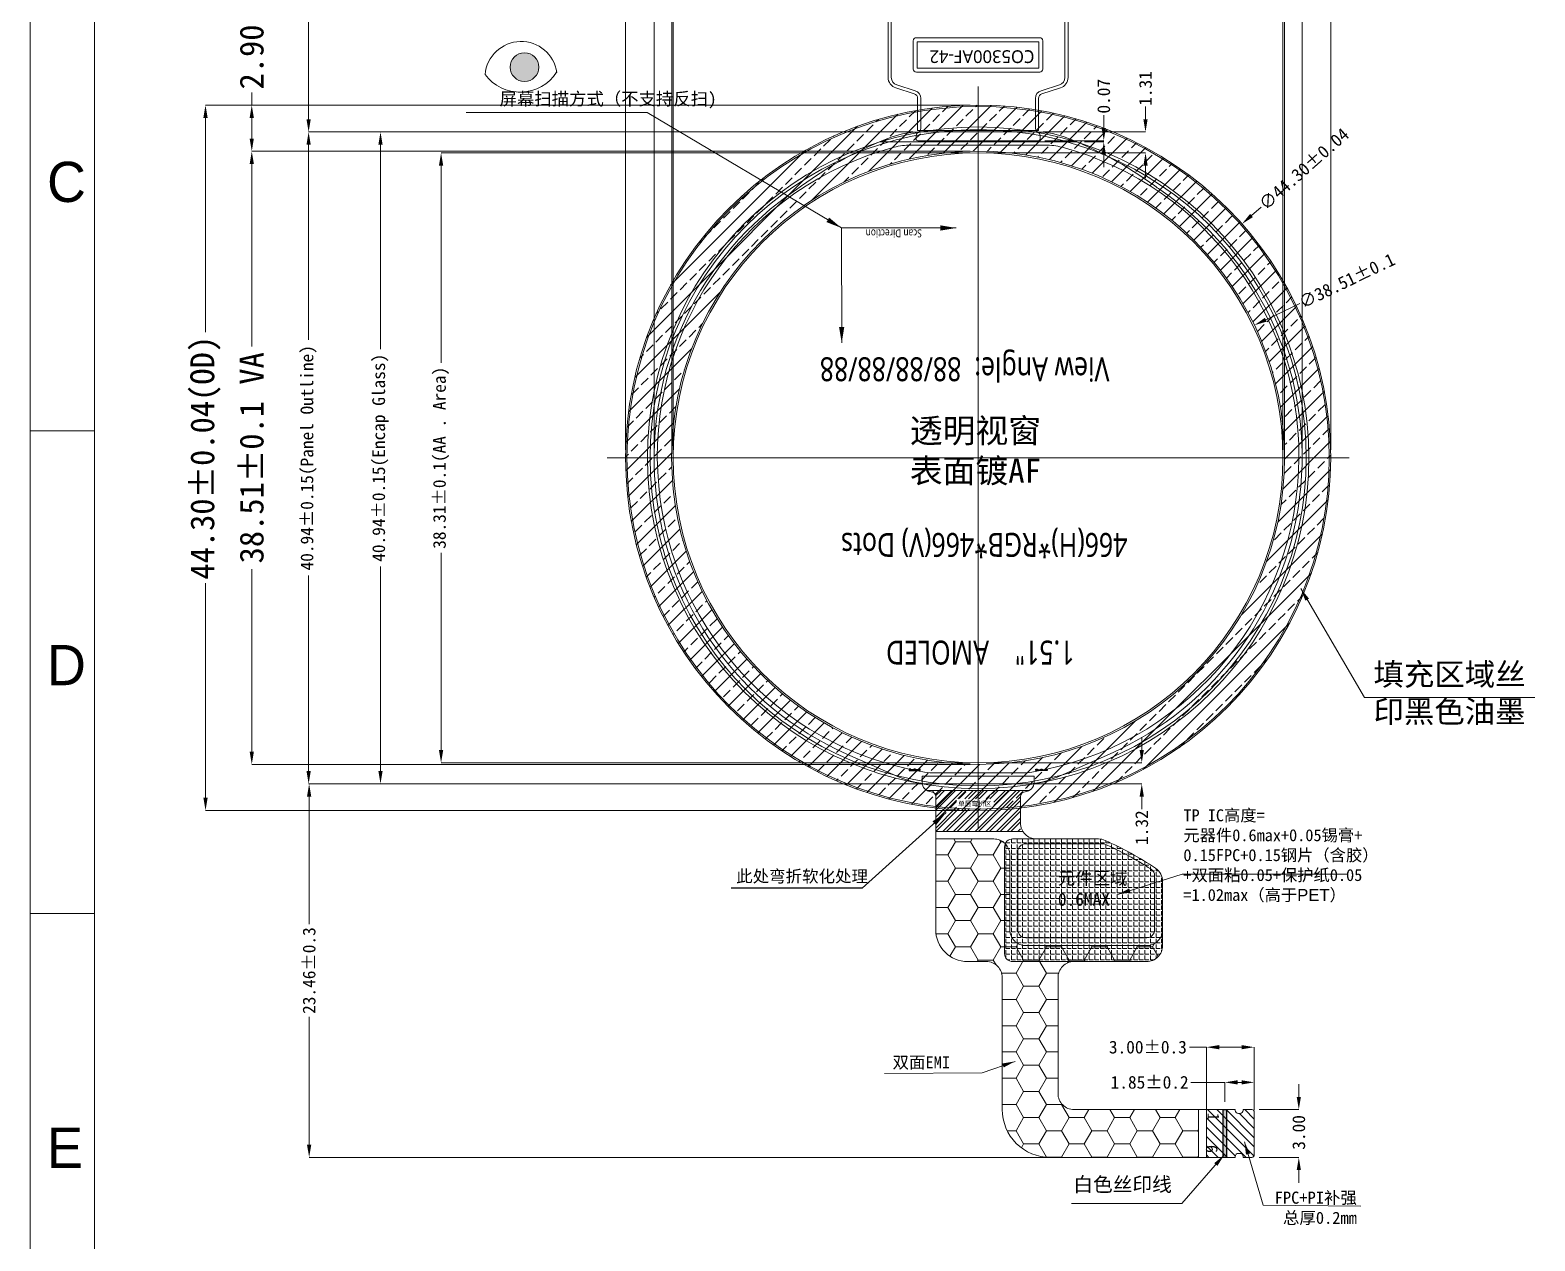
# Model space of a CAD drawing. Header units: millimetres. Extents: x -19 to 3409, y 490 to 920.
# Drawn here: x 3097.9 to 3192.4, y 718.7 to 794.7 of the extents above; entities that cross this region are included whole.
import ezdxf
from ezdxf.lldxf.tags import DXFTag

# ---------------------------------------------------------------- set-up
doc = ezdxf.new("R2010")
doc.units = ezdxf.units.MM
doc.layers.get('0').update_dxf_attribs({"lineweight": 5})
doc.layers.get('Defpoints').update_dxf_attribs({"lineweight": 5})
doc.layers.add('1.Metal', color=10, linetype='Continuous')
doc.layers.add('TEXT', color=2, linetype='Continuous')
for name, color, linetype, lineweight in [('COF', 4, 'Continuous', 5), ('COF-IC', 2, 'Continuous', 5), ('DIM', 3, 'Continuous', 5), ('EMI', 5, 'Continuous', 5), ('Encap', 210, 'Continuous', 5), ('ITO', 2, 'Continuous', 5), ('POL', 202, 'Continuous', 5), ('TAPE', 90, 'Continuous', 5), ('TFPC', 50, 'Continuous', 5), ('图框', 7, 'Continuous', 5)]:
    doc.layers.add(name, color=color, linetype=linetype, lineweight=lineweight)
doc.styles.add('Arial', font='arial.ttf')
doc.styles.add('RD', font='ROMAND.shx', dxfattribs={"width": 0.8})
doc.styles.get("Standard").update_dxf_attribs({"font": 'txt', "bigfont": 'gbcbig.shx'})
doc.styles.add('宋体', font='')
doc.styles.add('汉字', font='')
doc.styles.add('黑体', font='simhei.ttf')
doc.styles.get('宋体').set_extended_font_data('SimSun')
doc.styles.get('汉字').set_extended_font_data('SimSun')
tags = doc.linetypes.add('CENTER', pattern=[0.6, 0.375, -0.075, 0.075, -0.075]).pattern_tags.tags
tags[10:11] = [DXFTag(74, 4), DXFTag(75, 0), DXFTag(340, '0'), DXFTag(46, 1.0), DXFTag(50, 0.0), DXFTag(44, 0.0), DXFTag(45, 0.0)]
tags[8:9] = [DXFTag(74, 4), DXFTag(75, 0), DXFTag(340, '0'), DXFTag(46, 1.0), DXFTag(50, 0.0), DXFTag(44, 0.0), DXFTag(45, 0.0)]
tags[6:7] = [DXFTag(74, 4), DXFTag(75, 0), DXFTag(340, '0'), DXFTag(46, 1.0), DXFTag(50, 0.0), DXFTag(44, 0.0), DXFTag(45, 0.0)]
tags[4:5] = [DXFTag(74, 4), DXFTag(75, 0), DXFTag(340, '0'), DXFTag(46, 1.0), DXFTag(50, 0.0), DXFTag(44, 0.0), DXFTag(45, 0.0)]
doc.dimstyles.new('DIM', dxfattribs={"dimtxt": 0.8, "dimasz": 0.8, "dimexe": 0, "dimexo": 0.5, "dimgap": 0.11, "dimtad": 0, "dimzin": 1, "dimdsep": 46, "dimtxsty": '汉字', "dimcen": 0, "dimclrd": 256, "dimclre": 256, "dimclrt": 256, "dimadec": 0, "dimazin": 0, "dimtm": 1e-09, "dimtfac": 1, "dimtofl": 0, "dimtmove": 0, "dimatfit": 3, "dimfxl": 0, "dimlwd": 5, "dimlwe": 5, "dimarcsym": 0})
doc.dimstyles.new('标注模版', dxfattribs={"dimtxt": 1.6, "dimasz": 2, "dimexe": 0.5, "dimexo": 0.5, "dimgap": 0.2, "dimtad": 1, "dimzin": 1, "dimdsep": 46, "dimtxsty": 'Arial', "dimcen": 1, "dimclrd": 3, "dimclre": 3, "dimclrt": 3, "dimadec": 0, "dimazin": 0, "dimtp": 1.2, "dimtm": 1.2, "dimtfac": 1, "dimtmove": 0, "dimatfit": 3, "dimfxl": 0, "dimtolj": 1, "dimarcsym": 0})

# ---------------------------------------------------------------- blocks, each defined once
blk = doc.blocks.new('*D123')
at = {"layer": 'Defpoints', "color": 0, "lineweight": 5, "transparency": 16777216}
for p in [(3161.043, 788.292), (3167.98, 788.292), (3157.463, 786.982)]:
    blk.add_point(p, dxfattribs=at)
at = {"layer": 'DIM', "lineweight": 5, "transparency": 16777216}
for p, q in [((3167.98, 789.092), (3167.98, 789.892)), ((3161.543, 788.292), (3167.98, 788.292)), ((3157.963, 786.982), (3167.98, 786.982)), ((3167.98, 786.182), (3167.98, 785.382))]:
    blk.add_line(p, q, dxfattribs=at)
for points in [[(3167.847, 789.092), (3168.113, 789.092), (3167.98, 788.292)], [(3167.847, 786.182), (3168.113, 786.182), (3167.98, 786.982)]]:
    blk.add_solid(points, dxfattribs=at)
at = {"layer": 'DIM', "lineweight": 5, "transparency": 16777216, "insert": (3167.98, 791.023), "char_height": 0.8, "attachment_point": 5, "rotation": 90, "style": '汉字'}
blk.add_mtext('1.31', dxfattribs=at)
blk = doc.blocks.new('*D126')
at = {"layer": 'Defpoints', "color": 0, "lineweight": 5, "transparency": 16777216}
for p in [(3153.816, 788.292), (3115.403, 747.357), (3157.463, 747.357)]:
    blk.add_point(p, dxfattribs=at)
at = {"layer": 'DIM', "lineweight": 5, "transparency": 16777216}
for p, q in [((3153.316, 788.292), (3115.403, 788.292)), ((3115.403, 787.492), (3115.403, 775.231)), ((3115.403, 748.157), (3115.403, 760.428)), ((3156.963, 747.357), (3115.403, 747.357))]:
    blk.add_line(p, q, dxfattribs=at)
for points in [[(3115.27, 787.492), (3115.536, 787.492), (3115.403, 788.292)], [(3115.27, 748.157), (3115.536, 748.157), (3115.403, 747.357)]]:
    blk.add_solid(points, dxfattribs=at)
at = {"layer": 'DIM', "lineweight": 5, "transparency": 16777216, "insert": (3115.403, 767.829), "char_height": 0.8, "attachment_point": 5, "rotation": 90, "style": '汉字'}
blk.add_mtext('40.94±0.15(Panel Outline)', dxfattribs=at)
blk = doc.blocks.new('*D127')
at = {"layer": 'Defpoints', "color": 0, "lineweight": 5, "transparency": 16777216}
for p in [(3119.918, 788.292), (3153.87, 788.292), (3157.463, 747.357)]:
    blk.add_point(p, dxfattribs=at)
at = {"layer": 'DIM', "lineweight": 5, "transparency": 16777216}
for p, q in [((3153.37, 788.292), (3119.918, 788.292)), ((3119.918, 787.492), (3119.918, 774.659)), ((3119.918, 748.157), (3119.918, 761)), ((3156.963, 747.357), (3119.918, 747.357))]:
    blk.add_line(p, q, dxfattribs=at)
for points in [[(3119.785, 787.492), (3120.052, 787.492), (3119.918, 788.292)], [(3119.785, 748.157), (3120.052, 748.157), (3119.918, 747.357)]]:
    blk.add_solid(points, dxfattribs=at)
at = {"layer": 'DIM', "lineweight": 5, "transparency": 16777216, "insert": (3119.918, 767.829), "char_height": 0.8, "attachment_point": 5, "rotation": 90, "style": '汉字'}
blk.add_mtext('40.94±0.15(Encap Glass)', dxfattribs=at)
blk = doc.blocks.new('*D128')
at = {"layer": 'Defpoints', "color": 0, "lineweight": 5, "transparency": 16777216}
for p in [(3138.311, 826.642), (3138.311, 767.829), (3176.616, 767.829)]:
    blk.add_point(p, dxfattribs=at)
at = {"layer": 'DIM', "lineweight": 5, "transparency": 16777216}
for p, q in [((3138.311, 768.329), (3138.311, 826.642)), ((3139.111, 826.642), (3150.506, 826.642)), ((3175.816, 826.642), (3162.596, 826.642)), ((3176.616, 768.329), (3176.616, 826.642))]:
    blk.add_line(p, q, dxfattribs=at)
for points in [[(3139.111, 826.775), (3139.111, 826.508), (3138.311, 826.642)], [(3175.816, 826.775), (3175.816, 826.508), (3176.616, 826.642)]]:
    blk.add_solid(points, dxfattribs=at)
at = {"layer": 'DIM', "lineweight": 5, "transparency": 16777216, "insert": (3156.551, 826.642), "char_height": 0.8, "attachment_point": 5, "style": '汉字'}
blk.add_mtext('38.31±0.1(AA . Area）', dxfattribs=at)
blk = doc.blocks.new('*D129')
at = {"layer": 'Defpoints', "color": 0, "lineweight": 5, "transparency": 16777216}
for p in [(3137.111, 828.708), (3137.111, 767.829), (3177.816, 767.829)]:
    blk.add_point(p, dxfattribs=at)
at = {"layer": 'DIM', "lineweight": 5, "transparency": 16777216}
for p, q in [((3137.111, 768.329), (3137.111, 828.708)), ((3137.911, 828.708), (3149.306, 828.708)), ((3177.016, 828.708), (3164.109, 828.708)), ((3177.816, 768.329), (3177.816, 828.708))]:
    blk.add_line(p, q, dxfattribs=at)
for points in [[(3137.911, 828.841), (3137.911, 828.574), (3137.111, 828.708)], [(3177.016, 828.841), (3177.016, 828.574), (3177.816, 828.708)]]:
    blk.add_solid(points, dxfattribs=at)
at = {"layer": 'DIM', "lineweight": 5, "transparency": 16777216, "insert": (3156.708, 828.708), "char_height": 0.8, "attachment_point": 5, "style": '汉字'}
blk.add_mtext('40.71±0.15(Panel Outline)', dxfattribs=at)
blk = doc.blocks.new('*D130')
at = {"layer": 'Defpoints', "color": 0, "lineweight": 5, "transparency": 16777216}
for p in [(3157.463, 748.677), (3160.408, 747.357), (3167.745, 747.357)]:
    blk.add_point(p, dxfattribs=at)
at = {"layer": 'DIM', "lineweight": 5, "transparency": 16777216}
for p, q in [((3167.745, 749.477), (3167.745, 750.277)), ((3157.963, 748.677), (3167.745, 748.677)), ((3160.908, 747.357), (3167.745, 747.357)), ((3167.745, 746.557), (3167.745, 745.757))]:
    blk.add_line(p, q, dxfattribs=at)
for points in [[(3167.611, 749.477), (3167.878, 749.477), (3167.745, 748.677)], [(3167.611, 746.557), (3167.878, 746.557), (3167.745, 747.357)]]:
    blk.add_solid(points, dxfattribs=at)
at = {"layer": 'DIM', "lineweight": 5, "transparency": 16777216, "insert": (3167.745, 744.603), "char_height": 0.8, "attachment_point": 5, "rotation": 90, "style": '汉字'}
blk.add_mtext('1.32', dxfattribs=at)
blk = doc.blocks.new('*D131')
at = {"layer": 'Defpoints', "color": 0, "lineweight": 5, "transparency": 16777216}
for p in [(3161.156, 787.742), (3163.648, 787.672), (3165.358, 787.742)]:
    blk.add_point(p, dxfattribs=at)
at = {"layer": 'DIM', "lineweight": 5, "transparency": 16777216}
for p, q in [((3165.358, 788.542), (3165.358, 789.342)), ((3161.656, 787.742), (3165.358, 787.742)), ((3164.148, 787.672), (3165.358, 787.672)), ((3165.358, 786.872), (3165.358, 786.072))]:
    blk.add_line(p, q, dxfattribs=at)
for points in [[(3165.225, 788.542), (3165.492, 788.542), (3165.358, 787.742)], [(3165.225, 786.872), (3165.492, 786.872), (3165.358, 787.672)]]:
    blk.add_solid(points, dxfattribs=at)
at = {"layer": 'DIM', "lineweight": 5, "transparency": 16777216, "insert": (3165.358, 790.536), "char_height": 0.8, "attachment_point": 5, "rotation": 90, "style": '汉字'}
blk.add_mtext('0.07', dxfattribs=at)
blk = doc.blocks.new('*D132')
at = {"layer": 'Defpoints', "color": 0, "lineweight": 5, "transparency": 16777216}
for p in [(3123.725, 786.982), (3157.463, 786.982), (3157.463, 748.677)]:
    blk.add_point(p, dxfattribs=at)
at = {"layer": 'DIM', "lineweight": 5, "transparency": 16777216}
for p, q in [((3156.963, 786.982), (3123.725, 786.982)), ((3123.725, 786.182), (3123.725, 773.787)), ((3123.725, 749.477), (3123.725, 761.871)), ((3156.963, 748.677), (3123.725, 748.677))]:
    blk.add_line(p, q, dxfattribs=at)
for points in [[(3123.591, 786.182), (3123.858, 786.182), (3123.725, 786.982)], [(3123.591, 749.477), (3123.858, 749.477), (3123.725, 748.677)]]:
    blk.add_solid(points, dxfattribs=at)
at = {"layer": 'DIM', "lineweight": 5, "transparency": 16777216, "insert": (3123.725, 767.829), "char_height": 0.8, "attachment_point": 5, "rotation": 90, "style": '汉字'}
blk.add_mtext('38.31±0.1(AA . Area)', dxfattribs=at)
blk = doc.blocks.new('*D121')
at = {"layer": 'Defpoints', "color": 0, "lineweight": 5, "transparency": 16777216}
for p in [(3115.403, 825.656), (3131.773, 825.656), (3153.816, 788.292)]:
    blk.add_point(p, dxfattribs=at)
at = {"layer": 'DIM', "lineweight": 5, "transparency": 16777216}
for p, q in [((3131.273, 825.656), (3115.403, 825.656)), ((3115.403, 824.856), (3115.403, 808.451)), ((3115.403, 789.092), (3115.403, 805.496)), ((3153.316, 788.292), (3115.403, 788.292))]:
    blk.add_line(p, q, dxfattribs=at)
for points in [[(3115.27, 824.856), (3115.536, 824.856), (3115.403, 825.656)], [(3115.27, 789.092), (3115.536, 789.092), (3115.403, 788.292)]]:
    blk.add_solid(points, dxfattribs=at)
at = {"layer": 'DIM', "lineweight": 5, "transparency": 16777216, "insert": (3115.403, 806.974), "char_height": 0.8, "attachment_point": 5, "rotation": 90, "style": '汉字'}
blk.add_mtext('37.36', dxfattribs=at)
blk = doc.blocks.new('*D122')
at = {"layer": 'Defpoints', "color": 0, "lineweight": 5, "transparency": 16777216}
for p in [(3115.436, 747.357), (3157.463, 747.357), (3164.475, 723.896)]:
    blk.add_point(p, dxfattribs=at)
at = {"layer": 'DIM', "lineweight": 5, "transparency": 16777216}
for p, q in [((3156.963, 747.357), (3115.436, 747.357)), ((3115.436, 746.557), (3115.436, 738.532)), ((3115.436, 724.696), (3115.436, 732.721)), ((3163.975, 723.896), (3115.436, 723.896))]:
    blk.add_line(p, q, dxfattribs=at)
for points in [[(3115.302, 746.557), (3115.569, 746.557), (3115.436, 747.357)], [(3115.302, 724.696), (3115.569, 724.696), (3115.436, 723.896)]]:
    blk.add_solid(points, dxfattribs=at)
at = {"layer": 'DIM', "lineweight": 5, "transparency": 16777216, "insert": (3115.436, 735.627), "char_height": 0.8, "attachment_point": 5, "rotation": 90, "style": '汉字'}
blk.add_mtext('23.46±0.3', dxfattribs=at)
blk = doc.blocks.new('*D117')
at = {"layer": 'Defpoints', "color": 0, "lineweight": 5, "transparency": 16777216}
for p in [(3174.616, 726.896), (3174.616, 723.896), (3177.611, 723.896)]:
    blk.add_point(p, dxfattribs=at)
at = {"layer": 'DIM', "lineweight": 5, "transparency": 16777216}
for p, q in [((3177.611, 727.696), (3177.611, 728.496)), ((3175.116, 726.896), (3177.611, 726.896)), ((3175.116, 723.896), (3177.611, 723.896)), ((3177.611, 723.096), (3177.611, 722.296))]:
    blk.add_line(p, q, dxfattribs=at)
for points in [[(3177.478, 727.696), (3177.744, 727.696), (3177.611, 726.896)], [(3177.478, 723.096), (3177.744, 723.096), (3177.611, 723.896)]]:
    blk.add_solid(points, dxfattribs=at)
at = {"layer": 'DIM', "lineweight": 5, "transparency": 16777216, "insert": (3177.611, 725.463), "char_height": 0.8, "attachment_point": 5, "rotation": 90, "style": '汉字'}
blk.add_mtext('3.00', dxfattribs=at)
blk = doc.blocks.new('*D118')
at = {"layer": 'Defpoints', "color": 0, "lineweight": 5, "transparency": 16777216}
for p in [(3174.813, 730.815), (3171.813, 726.45), (3174.813, 726.39)]:
    blk.add_point(p, dxfattribs=at)
at = {"layer": 'DIM', "lineweight": 5, "transparency": 16777216}
for p, q in [((3171.813, 730.815), (3170.743, 730.815)), ((3171.813, 726.95), (3171.813, 730.815)), ((3174.013, 730.815), (3172.613, 730.815)), ((3174.813, 726.89), (3174.813, 730.815))]:
    blk.add_line(p, q, dxfattribs=at)
for points in [[(3172.613, 730.948), (3172.613, 730.681), (3171.813, 730.815)], [(3174.013, 730.948), (3174.013, 730.681), (3174.813, 730.815)]]:
    blk.add_solid(points, dxfattribs=at)
at = {"layer": 'DIM', "lineweight": 5, "transparency": 16777216, "insert": (3168.128, 730.815), "char_height": 0.8, "attachment_point": 5, "style": '汉字'}
blk.add_mtext('3.00%%P0.3', dxfattribs=at)
blk = doc.blocks.new('*D140')
at = {"layer": 'Defpoints', "color": 0, "lineweight": 5, "transparency": 16777216}
for p in [(3172.963, 728.606), (3172.963, 726.892), (3174.813, 726.541)]:
    blk.add_point(p, dxfattribs=at)
at = {"layer": 'DIM', "lineweight": 5, "transparency": 16777216}
for p, q in [((3172.963, 728.606), (3170.824, 728.606)), ((3172.963, 727.392), (3172.963, 728.606)), ((3174.013, 728.606), (3173.763, 728.606)), ((3174.813, 727.041), (3174.813, 728.606))]:
    blk.add_line(p, q, dxfattribs=at)
for points in [[(3173.763, 728.739), (3173.763, 728.473), (3172.963, 728.606)], [(3174.013, 728.739), (3174.013, 728.473), (3174.813, 728.606)]]:
    blk.add_solid(points, dxfattribs=at)
at = {"layer": 'DIM', "lineweight": 5, "transparency": 16777216, "insert": (3168.24, 728.606), "char_height": 0.8, "attachment_point": 5, "style": '汉字'}
blk.add_mtext('1.85%%P0.2', dxfattribs=at)
blk = doc.blocks.new('*D185')
at = {"layer": 'Defpoints', "color": 0, "lineweight": 5, "transparency": 16777216}
for p in [(16.579, 14.689), (-16.579, -14.689)]:
    blk.add_point(p, dxfattribs=at)
at = {"layer": 'DIM', "color": 1, "lineweight": 5, "transparency": 16777216}
blk.add_line((17.777, 15.75), (17.178, 15.219), dxfattribs=at)
blk.add_solid([(17.089, 15.319), (17.266, 15.119), (16.579, 14.689)], dxfattribs=at)
at = {"layer": 'DIM', "color": 1, "lineweight": 5, "transparency": 16777216, "insert": (20.47, 18.136), "char_height": 0.8, "attachment_point": 5, "rotation": 41.54045, "style": '汉字'}
blk.add_mtext('∅44.30±0.04', dxfattribs=at)
blk = doc.blocks.new('*D186')
at = {"layer": 'Defpoints', "color": 0, "lineweight": 5, "transparency": 16777216}
for p in [(17.358, 8.329), (-17.358, -8.329)]:
    blk.add_point(p, dxfattribs=at)
at = {"layer": 'DIM', "color": 1, "lineweight": 5, "transparency": 16777216}
blk.add_line((20.213, 9.699), (18.079, 8.675), dxfattribs=at)
blk.add_solid([(18.021, 8.795), (18.137, 8.555), (17.358, 8.329)], dxfattribs=at)
at = {"layer": 'DIM', "color": 1, "lineweight": 5, "transparency": 16777216, "insert": (23.165, 11.115), "char_height": 0.8, "attachment_point": 5, "rotation": 25.63284, "style": '汉字'}
blk.add_mtext('∅38.51±0.1', dxfattribs=at)
blk = doc.blocks.new('*D243')
at = {"layer": 'Defpoints', "color": 0, "lineweight": 5, "transparency": 16777216}
for p in [(3179.613, 833.099), (3135.313, 767.829), (3179.613, 767.829)]:
    blk.add_point(p, dxfattribs=at)
at = {"layer": 'DIM', "lineweight": 5, "transparency": 16777216}
for p, q in [((3135.313, 768.329), (3135.313, 833.099)), ((3136.113, 833.099), (3148.413, 833.099)), ((3178.813, 833.099), (3164.178, 833.099)), ((3179.613, 768.329), (3179.613, 833.099))]:
    blk.add_line(p, q, dxfattribs=at)
for points in [[(3136.113, 833.232), (3136.113, 832.965), (3135.313, 833.099)], [(3178.813, 833.232), (3178.813, 832.965), (3179.613, 833.099)]]:
    blk.add_solid(points, dxfattribs=at)
at = {"layer": 'DIM', "lineweight": 5, "transparency": 16777216, "insert": (3156.296, 833.099), "char_height": 1.5, "attachment_point": 5, "style": '汉字'}
blk.add_mtext('\\A1;44.30±0.04(OD)', dxfattribs=at)
blk = doc.blocks.new('*D244')
at = {"layer": 'Defpoints', "color": 0, "lineweight": 5, "transparency": 16777216}
for p in [(3176.716, 830.889), (3138.211, 767.829), (3176.716, 767.829)]:
    blk.add_point(p, dxfattribs=at)
at = {"layer": 'DIM', "lineweight": 5, "transparency": 16777216}
for p, q in [((3138.211, 768.329), (3138.211, 830.889)), ((3139.011, 830.889), (3150.465, 830.889)), ((3175.916, 830.889), (3164.462, 830.889)), ((3176.716, 768.329), (3176.716, 830.889))]:
    blk.add_line(p, q, dxfattribs=at)
for points in [[(3139.011, 831.023), (3139.011, 830.756), (3138.211, 830.889)], [(3175.916, 831.023), (3175.916, 830.756), (3176.716, 830.889)]]:
    blk.add_solid(points, dxfattribs=at)
at = {"layer": 'DIM', "lineweight": 5, "transparency": 16777216, "insert": (3157.463, 830.889), "char_height": 1.5, "attachment_point": 5, "style": '汉字'}
blk.add_mtext('38.51%%P0.1 VA', dxfattribs=at)
blk = doc.blocks.new('*D245')
at = {"layer": 'Defpoints', "color": 0, "lineweight": 5, "transparency": 16777216}
for p in [(3157.463, 787.082), (3111.831, 748.577), (3157.463, 748.577)]:
    blk.add_point(p, dxfattribs=at)
at = {"layer": 'DIM', "lineweight": 5, "transparency": 16777216}
for p, q in [((3156.963, 787.082), (3111.831, 787.082)), ((3111.831, 786.282), (3111.831, 774.827)), ((3111.831, 749.377), (3111.831, 760.831)), ((3156.963, 748.577), (3111.831, 748.577))]:
    blk.add_line(p, q, dxfattribs=at)
for points in [[(3111.698, 786.282), (3111.964, 786.282), (3111.831, 787.082)], [(3111.698, 749.377), (3111.964, 749.377), (3111.831, 748.577)]]:
    blk.add_solid(points, dxfattribs=at)
at = {"layer": 'DIM', "lineweight": 5, "transparency": 16777216, "insert": (3111.831, 767.829), "char_height": 1.5, "attachment_point": 5, "rotation": 90, "style": '汉字'}
blk.add_mtext('38.51%%P0.1 VA', dxfattribs=at)
blk = doc.blocks.new('*D246')
at = {"layer": 'Defpoints', "color": 0, "lineweight": 5, "transparency": 16777216}
for p in [(3179.613, 830.889), (3176.716, 767.829), (3179.613, 767.829)]:
    blk.add_point(p, dxfattribs=at)
at = {"layer": 'DIM', "lineweight": 5, "transparency": 16777216}
for p, q in [((3176.716, 768.329), (3176.716, 830.889)), ((3177.516, 830.889), (3178.813, 830.889)), ((3179.613, 768.329), (3179.613, 830.889)), ((3179.613, 830.889), (3180.413, 830.889))]:
    blk.add_line(p, q, dxfattribs=at)
for points in [[(3177.516, 831.023), (3177.516, 830.756), (3176.716, 830.889)], [(3178.813, 831.023), (3178.813, 830.756), (3179.613, 830.889)]]:
    blk.add_solid(points, dxfattribs=at)
at = {"layer": 'DIM', "lineweight": 5, "transparency": 16777216, "insert": (3185.187, 830.889), "char_height": 1.5, "attachment_point": 5, "style": '汉字'}
blk.add_mtext('2.90%%P0.1', dxfattribs=at)
blk = doc.blocks.new('*D247')
at = {"layer": 'Defpoints', "color": 0, "lineweight": 5, "transparency": 16777216}
for p in [(3111.831, 789.979), (3157.463, 789.979), (3157.463, 787.082)]:
    blk.add_point(p, dxfattribs=at)
at = {"layer": 'DIM', "lineweight": 5, "transparency": 16777216}
for p, q in [((3111.831, 789.979), (3111.831, 790.779)), ((3156.963, 789.979), (3111.831, 789.979)), ((3111.831, 787.882), (3111.831, 789.179)), ((3156.963, 787.082), (3111.831, 787.082))]:
    blk.add_line(p, q, dxfattribs=at)
for points in [[(3111.698, 789.179), (3111.964, 789.179), (3111.831, 789.979)], [(3111.698, 787.882), (3111.964, 787.882), (3111.831, 787.082)]]:
    blk.add_solid(points, dxfattribs=at)
at = {"layer": 'DIM', "lineweight": 5, "transparency": 16777216, "insert": (3111.831, 795.553), "char_height": 1.5, "attachment_point": 5, "rotation": 90, "style": '汉字'}
blk.add_mtext('2.90%%P0.1', dxfattribs=at)
blk = doc.blocks.new('*D248')
at = {"layer": 'Defpoints', "color": 0, "lineweight": 5, "transparency": 16777216}
for p in [(3157.463, 789.979), (3108.925, 745.679), (3157.463, 745.679)]:
    blk.add_point(p, dxfattribs=at)
at = {"layer": 'DIM', "lineweight": 5, "transparency": 16777216}
for p, q in [((3156.963, 789.979), (3108.925, 789.979)), ((3108.925, 789.179), (3108.925, 775.712)), ((3108.925, 746.479), (3108.925, 759.947)), ((3156.963, 745.679), (3108.925, 745.679))]:
    blk.add_line(p, q, dxfattribs=at)
for points in [[(3108.791, 789.179), (3109.058, 789.179), (3108.925, 789.979)], [(3108.791, 746.479), (3109.058, 746.479), (3108.925, 745.679)]]:
    blk.add_solid(points, dxfattribs=at)
at = {"layer": 'DIM', "lineweight": 5, "transparency": 16777216, "insert": (3108.925, 767.829), "char_height": 1.5, "attachment_point": 5, "rotation": 90, "style": '汉字'}
blk.add_mtext('\\A1;44.30±0.04(OD)', dxfattribs=at)
blk = doc.blocks.new('T1')
at = {"linetype": 'Continuous'}
h = blk.add_hatch(dxfattribs=at)
h.set_pattern_fill('JIS_STN_2.5', color=6, scale=0.5)
h.set_pattern_definition([(45, (-2776.9842, -808.9647), (-0.8838835, 0.8838835), []), (45, (-2776.1017, -808.9647), (-0.8838835, 0.8838835), [0.6, -0.25])])
h.paths.add_polyline_path([(-22.15, 0, 1), (22.15, 0, 1)])
h.paths.add_polyline_path([(19.253, 0, -1), (-19.253, 0, -1)], flags=16)
at = {"color": 1, "linetype": 'CENTER'}
blk.add_line((0, 23.31), (0, -23.31), dxfattribs=at)
blk.add_lwpolyline([(-23.31, 0), (23.31, 0)], dxfattribs=at)
at = {"color": 6, "linetype": 'Continuous'}
for radius in [22.15, 19.253]:
    blk.add_circle((0, 0), radius, dxfattribs=at)
at = {"color": 255, "linetype": 'Continuous'}
for radius in [22.061, 20.776, 20.609]:
    blk.add_circle((0, 0), radius, dxfattribs=at)
at = {"layer": 'DIM', "color": 1, "lineweight": 5}
dim = blk.add_diameter_dim_2p(p1=(-16.579, -14.689), p2=(16.579, 14.689), dimstyle='DIM', override={"dimclrd": 1, "dimclrt": 1, "dimtol": 1, "dimtp": 0.04, "dimtm": 0.04}, dxfattribs=at)
dim.commit()
dim.dimension.update_dxf_attribs({"geometry": '*D185', "text_midpoint": (20.47, 18.136)})
dim = blk.add_diameter_dim_2p(p1=(-17.358, -8.329), p2=(17.358, 8.329), dimstyle='DIM', override={"dimclrd": 1, "dimclrt": 1, "dimtol": 1, "dimtp": 0.1, "dimtm": 0.1}, dxfattribs=at)
dim.commit()
dim.dimension.update_dxf_attribs({"geometry": '*D186', "text_midpoint": (23.165, 11.115), "dimtype": 163})

msp = doc.modelspace()

# ---------------------------------------------------------------- hatches: boundary and pattern name
h = msp.add_hatch()
h.set_pattern_fill('ANSI31', color=4, scale=0.13, angle=1350, style=0)
h.set_pattern_definition([(315, (1200.07643, 382.51245), (0.29185832, 0.29185832), [])])
edge = h.paths.add_edge_path()
edge.add_line((3171.8134, 723.8965), (3171.8134, 726.8965))
edge.add_line((3171.8134, 726.8965), (3173.6134, 726.8965))
edge.add_line((3173.6134, 726.8965), (3173.6134, 726.8465))
edge.add_arc((3173.8134, 726.8465), 0.2, 180, 270)
edge.add_line((3173.8134, 726.6465), (3173.9134, 726.6465))
edge.add_arc((3173.9134, 726.8465), 0.2, 270, 360)
edge.add_line((3174.1134, 726.8465), (3174.1134, 726.8965))
edge.add_line((3174.1134, 726.8965), (3174.6634, 726.8965))
edge.add_arc((3174.6634, 726.7465), 0.15, 0, 90, ccw=False)
edge.add_line((3174.8134, 726.7465), (3174.8134, 724.0465))
edge.add_arc((3174.6634, 724.0465), 0.15, 270, 360, ccw=False)
edge.add_line((3174.6634, 723.8965), (3174.1134, 723.8965))
edge.add_line((3174.1134, 723.8965), (3174.1134, 723.9465))
edge.add_arc((3173.9134, 723.9465), 0.2, 360, 450)
edge.add_line((3173.9134, 724.1465), (3173.8134, 724.1465))
edge.add_arc((3173.8134, 723.9465), 0.2, 90, 180)
edge.add_line((3173.6134, 723.9465), (3173.6134, 723.8965))
edge.add_line((3173.6134, 723.8965), (3171.8134, 723.8965))
at = {"lineweight": -3}
msp.add_hatch(color=256, dxfattribs=at).paths.add_polyline_path([(3172.8634, 726.8919), (3173.0634, 726.8919), (3173.0634, 723.8965), (3172.8634, 723.8965)])
at = {"layer": 'EMI', "lineweight": 5}
h = msp.add_hatch(dxfattribs=at)
h.set_pattern_fill('HONEY', color=256, scale=0.3)
h.set_pattern_definition([(0, (3157.4634, 747.8366), (1.42875, 0.82489), [0.9525, -1.905]), (120, (3157.4634, 747.8366), (-1.42875, 0.82489), [0.9525, -1.905]), (60, (3157.4634, 747.8366), (3e-09, 1.649778), [-1.905, 0.9525])])
h.paths.add_polyline_path([(3162.4834, 735.1914, -0.4142136), (3163.4834, 736.1914), (3168.0534, 736.1914, 0.4142136), (3169.0534, 737.1914), (3169.0534, 738.1914, -0.4142136), (3168.0534, 737.1914), (3160.4534, 737.1914, -0.4142136), (3159.4534, 738.1914), (3159.4534, 742.8914, 0.4142136), (3158.4534, 743.8914), (3154.799, 743.8914), (3154.799, 738.1914, 0.4142136), (3156.799, 736.1914), (3157.9834, 736.1914, -0.4142136), (3158.9834, 735.1914), (3158.9834, 726.8965, 0.4142136), (3161.9834, 723.8965), (3171.3134, 723.8965), (3171.3134, 726.8965), (3163.4834, 726.8965, -0.4142136), (3162.4834, 727.8965)])
at = {"layer": 'ITO', "lineweight": 5}
h = msp.add_hatch(color=1, dxfattribs=at)
h.dxf.hatch_style = 1
h.paths.add_polyline_path([(3129.8649, 792.3647, 1), (3128.0634, 792.3647, 1)])
at = {"layer": 'TAPE', "lineweight": 5}
h = msp.add_hatch(dxfattribs=at)
h.set_pattern_fill('ANGLE', color=32, scale=0.05)
h.set_pattern_definition([(0, (3157.46344, 747.8366), (0, 0.34925), [0.254, -0.09525]), (90, (3157.46344, 747.8366), (-0.34925, 2e-17), [0.254, -0.09525])])
h.paths.add_polyline_path([(3169.0534, 741.2205, 0.2501918), (3168.6099, 742.0513, 0.0424234), (3165.4417, 743.8042, 0.1055311), (3165.0335, 743.8914), (3159.6279, 743.8914, 0.4142136), (3159.1279, 743.3914), (3159.1279, 736.6914, 0.4142136), (3159.6279, 736.1914), (3168.0534, 736.1914, 0.4142136), (3169.0534, 737.1914)])
at = {"layer": 'TFPC', "lineweight": 5}
h = msp.add_hatch(dxfattribs=at)
h.set_pattern_fill('ANSI32', color=252, scale=0.05)
h.set_pattern_definition([(45, (698.13487, 0), (-0.336759605, 0.336759605), []), (45, (698.35938, 0), (-0.336759605, 0.336759605), [])])
edge = h.paths.add_edge_path()
edge.add_arc((3160.6417, 746.4745), 0.5205, 117.391247, 170.797507, ccw=False)
edge.add_line((3160.4023, 746.9366), (3154.5246, 746.9366))
edge.add_arc((3154.2852, 746.4745), 0.5205, 9.202494, 62.608636, ccw=False)
edge.add_line((3154.799, 746.5577), (3154.799, 744.3566))
edge.add_line((3154.799, 744.3566), (3160.1279, 744.3566))
edge.add_line((3160.1279, 744.3566), (3160.1279, 746.5577))
h.paths.add_polyline_path([(3156.1069, 745.8126), (3158.4508, 745.8126), (3158.4508, 746.4085), (3156.1069, 746.4085)], flags=16)

# ---------------------------------------------------------------- linework, layer by layer
at = {"color": 7, "linetype": 'Continuous'}
msp.add_lwpolyline([(3165.3843, 743.5914), (3160.4534, 743.5914, 0.4142136), (3159.9534, 743.0914), (3159.9534, 738.1914, 0.4142136), (3160.4534, 737.6914), (3168.0534, 737.6914, 0.4142136), (3168.5534, 738.1914), (3168.5534, 741.5749, 0.252246), (3168.3285, 741.9924, 0.0424807)], format="xyb", close=True, dxfattribs=at)
at = {"color": 4}
msp.add_lwpolyline([(3171.8134, 723.8965), (3171.8134, 726.8965), (3173.6134, 726.8965), (3173.6134, 726.8465, 0.4142136), (3173.8134, 726.6465), (3173.9134, 726.6465, 0.4142136), (3174.1134, 726.8465), (3174.1134, 726.8965), (3174.6634, 726.8965, -0.4142136), (3174.8134, 726.7465), (3174.8134, 724.0465, -0.4142136), (3174.6634, 723.8965), (3174.1134, 723.8965), (3174.1134, 723.9465, 0.4142136), (3173.9134, 724.1465), (3173.8134, 724.1465, 0.4142136), (3173.6134, 723.9465), (3173.6134, 723.8965)], format="xyb", close=True, dxfattribs=at)
at = {"lineweight": -3}
msp.add_lwpolyline([(3172.8634, 726.8919), (3173.0634, 726.8919), (3173.0634, 723.8965), (3172.8634, 723.8965)], close=True, dxfattribs=at)
at = {"layer": '1.Metal'}
for points in [[(3153.4309, 748.2816), (3153.4309, 748.2316), (3153.2309, 748.2316), (3153.2309, 748.2816), (3153.1309, 748.2816), (3153.1309, 748.1816), (3153.8309, 748.1816), (3153.8309, 748.2816), (3153.7309, 748.2816), (3153.7309, 748.2316), (3153.5309, 748.2316), (3153.5309, 748.2816)], [(3161.4959, 748.2816), (3161.4959, 748.2316), (3161.6959, 748.2316), (3161.6959, 748.2816), (3161.7959, 748.2816), (3161.7959, 748.1816), (3161.0959, 748.1816), (3161.0959, 748.2816), (3161.1959, 748.2816), (3161.1959, 748.2316), (3161.3959, 748.2316), (3161.3959, 748.2816)]]:
    msp.add_lwpolyline(points, close=True, dxfattribs=at)
at = {"layer": 'COF', "color": 6}
msp.add_lwpolyline([(3153.6614, 788.3918), (3153.6614, 790.4034, 0.3272099), (3153.4518, 790.6894), (3152.2976, 791.0539, -0.3272099), (3151.8084, 791.7214), (3151.8084, 795.1883, 0.1703036), (3151.7865, 795.2508), (3151.518, 795.5864, -0.1703036), (3151.4084, 795.8988), (3151.4084, 796.4202), (3163.5184, 796.4202), (3163.5184, 795.8988, -0.1703036), (3163.4089, 795.5864), (3163.1404, 795.2508, 0.1703036), (3163.1184, 795.1883), (3163.1184, 791.7214, -0.3272099), (3162.6292, 791.0539), (3161.4751, 790.6894, 0.3272099), (3161.2654, 790.4034), (3161.2654, 788.3918)], format="xyb", close=True, dxfattribs=at)
at = {"layer": 'COF', "linetype": 'Continuous'}
msp.add_lwpolyline([(3162.9184, 795.1883), (3162.9184, 791.7214, -0.3272099), (3162.569, 791.2446), (3161.4149, 790.8801, 0.3272099), (3161.0654, 790.4034), (3161.0654, 788.5014, 0.2137837), (3161.1323, 788.3522), (3161.2901, 788.2114, -0.2137837), (3161.3569, 788.0622), (3161.3569, 787.8418, -0.4142136), (3161.2569, 787.7418), (3153.6699, 787.7418, -0.4142136), (3153.5699, 787.8418), (3153.5699, 788.0622, -0.2137837), (3153.6368, 788.2114), (3153.7946, 788.3522, 0.2137837), (3153.8614, 788.5014), (3153.8614, 790.4034, 0.3272099), (3153.512, 790.8801), (3152.3579, 791.2446, -0.3272099), (3152.0084, 791.7214), (3152.0084, 795.1883, 0.1703036)], format="xyb", dxfattribs=at)
at = {"layer": 'COF-IC'}
msp.add_lwpolyline([(3153.5934, 794.2131), (3161.3334, 794.2131, -0.4142136), (3161.5334, 794.0131), (3161.5334, 792.2431, -0.4142136), (3161.3334, 792.0431), (3153.5934, 792.0431, -0.4142136), (3153.3934, 792.2431), (3153.3934, 794.0131, -0.4142136)], format="xyb", close=True, dxfattribs=at)
msp.add_lwpolyline([(3161.2834, 793.9631), (3161.2834, 792.2931), (3153.6434, 792.2931), (3153.6434, 793.9631)], close=True, dxfattribs=at)
at = {"layer": 'EMI', "lineweight": 5}
msp.add_lwpolyline([(3154.799, 743.8914), (3158.4534, 743.8914, -0.4142136), (3159.4534, 742.8914), (3159.4534, 738.1914, 0.4142136), (3160.4534, 737.1914), (3168.0534, 737.1914, 0.4142136), (3169.0534, 738.1914), (3169.0534, 741.2219)], format="xyb", dxfattribs=at)
msp.add_lwpolyline([(3171.3134, 723.8965), (3171.3134, 726.8965)], dxfattribs=at)
at = {"layer": 'Encap', "linetype": 'CENTER', "lineweight": 5}
for p, q in [((3157.4634, 745.4605), (3157.4634, 790.1979)), ((3179.4913, 767.8292), (3135.4356, 767.8292))]:
    msp.add_line(p, q, dxfattribs=at)
at = {"layer": 'Encap', "color": 1, "linetype": 'CENTER', "lineweight": 5}
msp.add_circle((3157.4634, 767.8292), 19.1526, dxfattribs=at)
at = {"layer": 'ITO', "lineweight": 5}
for p, q in [((3163.6477, 787.6718), (3151.2792, 787.6718)), ((3161.1284, 788.2918), (3153.7985, 788.2918)), ((3149.2182, 749.2216), (3152.4984, 747.7828)), ((3162.4285, 747.7828), (3165.7087, 749.2216)), ((3154.5184, 747.3566), (3160.4085, 747.3566))]:
    msp.add_line(p, q, dxfattribs=at)
at = {"layer": 'ITO', "color": 2, "lineweight": 5}
msp.add_lwpolyline([(3126.4876, 791.8999, 0.5205671), (3130.9811, 792.0374, 0.5205671), (3130.9811, 792.0374, 0.5205671), (3130.998, 792.0221, 0.8918642)], format="xyb", close=True, dxfattribs=at)
msp.add_circle((3128.9642, 792.3647), 0.9007, dxfattribs=at)
at = {"layer": 'ITO', "lineweight": 5}
for centre, radius, start, end in [((3160.3354, 765.8573), 23.6196, 110.490388, 126.266832), ((3153.7985, 783.2918), 5, 90, 110.25656), ((3161.1284, 783.2918), 5, 69.74344, 90), ((3154.5914, 765.8573), 23.6197, 53.733178, 69.509607), ((3157.4634, 767.8292), 20.3526, 124.09709, 246.101377), ((3140.4479, 792.9639), 10, 304.09709, 306.266832), ((3157.4634, 767.8292), 20.3526, 293.898581, 55.902913), ((3174.479, 792.9639), 10, 233.733178, 235.902913), ((3154.5184, 752.3566), 5, 246.170954, 269.999957), ((3160.4085, 752.3566), 5, 270, 293.829003)]:
    msp.add_arc(centre, radius, start, end, dxfattribs=at)
at = {"layer": 'POL', "lineweight": 5}
for p, q in [((3161.6955, 787.4718), (3153.2314, 787.4718)), ((3160.1746, 748.0366), (3154.7523, 748.0366))]:
    msp.add_line(p, q, dxfattribs=at)
for centre, radius, start, end in [((3157.4146, 767.9198), 20.1048, 105.055413, 260.484544), ((3153.2314, 783.4718), 4, 90, 105.055413), ((3157.5122, 767.9198), 20.1048, 279.515456, 74.944587), ((3161.6955, 783.4718), 4, 74.944587, 90), ((3154.7523, 752.0366), 4, 260.484544, 270), ((3160.1746, 752.0366), 4, 270, 279.515456)]:
    msp.add_arc(centre, radius, start, end, dxfattribs=at)
at = {"layer": 'TAPE', "color": 32, "lineweight": 5}
msp.add_lwpolyline([(3159.1279, 743.3914), (3159.1279, 736.6914, 0.4142136), (3159.6279, 736.1914), (3168.0534, 736.1914, 0.4142136), (3169.0534, 737.1914), (3169.0534, 741.2205, 0.2501918), (3168.6099, 742.0513, 0.0424234), (3165.4417, 743.8042, 0.1055311), (3165.0335, 743.8914), (3159.6279, 743.8914, 0.4142136)], format="xyb", close=True, dxfattribs=at)
at = {"layer": 'TFPC', "color": 252, "lineweight": 5}
for p, q in [((3160.6828, 746.9366), (3154.2441, 746.9366)), ((3160.2829, 744.3566), (3154.799, 744.3566))]:
    msp.add_line(p, q, dxfattribs=at)
at = {"layer": 'TFPC', "lineweight": 5}
msp.add_lwpolyline([(3173.8134, 726.6465), (3173.9134, 726.6465, 0.4142136), (3174.1134, 726.8465), (3174.1134, 726.8965), (3174.6634, 726.8965, -0.4142136), (3174.8134, 726.7465), (3174.8134, 724.0465, -0.4142136), (3174.6634, 723.8965), (3174.1134, 723.8965), (3174.1134, 723.9465, 0.4142136), (3173.9134, 724.1465), (3173.8134, 724.1465, 0.4142136), (3173.6134, 723.9465), (3173.6134, 723.8965), (3161.9834, 723.8965, -0.4142136), (3158.9834, 726.8965), (3158.9834, 735.1914, 0.4142136), (3157.9834, 736.1914), (3156.799, 736.1914, -0.4142136), (3154.799, 738.1914), (3154.799, 746.5577, 0.399805), (3154.5138, 746.8573, -0.399805), (3153.9434, 747.4566), (3153.9434, 747.8366), (3160.9834, 747.8366), (3160.9834, 747.4566, -0.3998046), (3160.4131, 746.8573, 0.3998046), (3160.1279, 746.5577), (3160.1279, 744.8914, 0.4142136), (3161.1279, 743.8914), (3165.0335, 743.8914, -0.1055311), (3165.4417, 743.8042, -0.0424234), (3168.6099, 742.0513, -0.2501918), (3169.0534, 741.2205), (3169.0534, 737.1914, -0.4142136), (3168.0534, 736.1914), (3163.4834, 736.1914, 0.4142136), (3162.4834, 735.1914), (3162.4834, 727.8965, 0.4142136), (3163.4834, 726.8965), (3173.6134, 726.8965), (3173.6134, 726.8465, 0.4142136)], format="xyb", close=True, dxfattribs=at)
at = {"layer": '图框', "color": 7, "linetype": 'ByBlock', "lineweight": 5, "ltscale": 0.55}
for p, q in [((3097.9045, 644.2302), (3097.9045, 864.5204)), ((3101.9466, 648.2723), (3101.9466, 860.4784)), ((3097.9045, 769.5326), (3101.9466, 769.5326)), ((3097.9045, 739.2173), (3101.9466, 739.2173))]:
    msp.add_line(p, q, dxfattribs=at)

# ---------------------------------------------------------------- block references
at = {"lineweight": 5}
msp.add_blockref('T1', (3157.4634, 767.8292), dxfattribs=at)

# ---------------------------------------------------------------- texts
at = {"layer": 'COF-IC', "lineweight": 5, "insert": (3161.0018, 792.6221), "char_height": 0.8, "width": 1.448706, "attachment_point": 1, "rotation": 180, "style": '汉字'}
msp.add_mtext('{\\fMicrosoft YaHei|b0|i0|c134|p34;\\C6;CO5300AF-42}', dxfattribs=at)
at = {"layer": 'DIM', "color": 2, "lineweight": 5, "style": '汉字'}
msp.add_text('屏幕扫描方式（不支持反扫)', height=0.8, dxfattribs=at).set_placement((3127.3996, 789.9752))
at = {"layer": 'DIM', "color": 1, "lineweight": 5, "style": '宋体'}
for s, p in [('1', (3171.8785, 726.6961)), ('6', (3171.7777, 724.6766))]:
    msp.add_text(s, height=0.7392, rotation=270, dxfattribs=at).set_placement(p)
at = {"layer": 'DIM', "color": 1, "lineweight": 5, "insert": (3154.3289, 781.6738), "char_height": 0.5, "width": 5.118601, "attachment_point": 1, "rotation": 180, "style": 'RD'}
msp.add_mtext('{\\fMicrosoft YaHei|b0|i0|c134|p34;   Scan Direction}', dxfattribs=at)
at = {"layer": 'DIM', "lineweight": 5}
for s, insert, char_height, width, attachment_point, style in [('透明视窗\\P表面镀AF', (3153.1692, 770.2911), 1.512, 42.263271, 1, '黑体'), ('TP IC高度=\\P元器件0.6max+0.05锡膏+\\P0.15FPC+0.15钢片（含胶）\\P+双面粘0.05+保护纸0.05\\P=1.02max（高于{\\fArial|b0|i0|c0|p32;PET}）', (3170.36, 745.7532), 0.75, 20.274261, 1, '宋体'), ('白色丝印线', (3169.6323, 722.6529, 0), 0.9072, 6.618456, 3, '汉字')]:
    msp.add_mtext(s, dxfattribs=dict(at, insert=insert, char_height=char_height, width=width, attachment_point=attachment_point, style=style))
at = {"layer": 'DIM', "color": 1, "lineweight": 0, "insert": (3182.3053, 754.9329), "char_height": 1.4, "width": 10.829413, "attachment_point": 1}
msp.add_mtext('{\\fSimSun|b0|i0|c134|p54;\\C256;填充区域丝\\P印黑色油墨}', dxfattribs=at)
at = {"layer": 'DIM', "char_height": 0.75865, "style": '宋体'}
for s, insert, width, attachment_point in [('此处弯折软化处理', (3150.5437, 741.0881), 9.549617, 9), ('双面EMI', (3152.0843, 729.401), 10.956088, 7), ('FPC+PI补强\\P总厚0.2mm', (3181.2626, 719.6405), 10.956088, 9)]:
    msp.add_mtext(s, dxfattribs=dict(at, insert=insert, width=width, attachment_point=attachment_point))
at = {"layer": 'Encap', "lineweight": 5, "char_height": 1.5, "attachment_point": 1, "rotation": 180, "style": 'RD'}
for s, insert, width in [('{\\fMicrosoft YaHei|b0|i0|c134|p34;View Angle:  88/88/88/88}', (3165.7125, 772.6391), 20.543918), ('{\\fMicrosoft YaHei|b0|i0|c134|p34;466(H)*RGB*466(V) Dots }', (3166.8422, 761.6101), 18.996664), ('{\\fMicrosoft YaHei|b0|i0|c134|p34;   1.51"    AMOLED }', (3164.733, 754.8476), 15.040258)]:
    msp.add_mtext(s, dxfattribs=dict(at, insert=insert, width=width))
at = {"layer": 'TEXT', "insert": (3162.4766, 741.8307), "char_height": 0.8, "width": 5.306958, "attachment_point": 1}
msp.add_mtext('{\\fSimSun|b0|i0|c134|p2;元件区域 0.6MAX}', dxfattribs=at)
at = {"layer": 'TFPC', "color": 1, "lineweight": 5, "style": '汉字'}
for s, p in [('1', (3154.4653, 747.022)), ('27', (3160.424, 747.0663))]:
    msp.add_text(s, height=0.1, dxfattribs=at).set_placement(p)
at = {"layer": 'TFPC', "color": 252, "lineweight": 5, "style": '汉字'}
msp.add_text('单层弯折区', height=0.3, dxfattribs=at).set_placement((3156.2062, 745.9555))
at = {"layer": '图框', "color": 7, "linetype": 'ByBlock', "lineweight": 5, "ltscale": 0.55, "char_height": 2.526272, "width": 4.300321, "attachment_point": 7}
for s, insert in [('{\\f\uffd0ￂﾼﾚￃ\ufff7\ufff3w|b0|i0|c134|p54;C}', (3098.9706, 783.8584)), ('{\\f\uffd0ￂﾼﾚￃ\ufff7\ufff3w|b0|i0|c134|p54;D}', (3098.9706, 753.5476)), ('{\\f\uffd0ￂﾼﾚￃ\ufff7\ufff3w|b0|i0|c134|p54;E}', (3098.9706, 723.2368))]:
    msp.add_mtext(s, dxfattribs=dict(at, insert=insert))

# ---------------------------------------------------------------- dimensions: what is measured, and where the dimension line sits
at = {"layer": 'DIM', "lineweight": 5}
for base, p1, p2, text, override, picture, middle in [((3179.6134, 833.0987), (3135.3134, 767.8292), (3179.6134, 767.8292), '<>(OD)', {"dimtxt": 1.5, "dimgap": 0.11, "dimtol": 1, "dimlim": 0, "dimtp": 0.04, "dimtm": 0.04, "dimtfac": 1, "dimtdec": 3, "dimfxl": 0.8, "dimtolj": 1, "dimarcsym": 1}, '*D243', (3156.2956, 833.0987)), ((3174.8134, 730.8148), (3171.8134, 726.4505), (3174.8134, 726.3902), '<>%%P0.3', {"dimfxl": 0.8, "dimarcsym": 1}, '*D118', (3168.1279, 730.8148)), ((3172.9634, 728.6061), (3174.8134, 726.5412), (3172.9634, 726.8919), '<>%%P0.2', {"dimfxl": 0.8, "dimarcsym": 1}, '*D140', (3168.2399, 728.6061))]:
    dim = msp.add_linear_dim(base=base, p1=p1, p2=p2, text=text, dimstyle='DIM', override=override, dxfattribs=at)
    dim.commit()
    dim.dimension.update_dxf_attribs({"geometry": picture, "text_midpoint": middle, "dimtype": 160})
for base, p1, p2, text, picture, middle in [((3176.716, 830.8893), (3138.2108, 767.8292), (3176.716, 767.8292), '<>%%P0.1 VA', '*D244', (3157.4634, 830.8893)), ((3179.6134, 830.8893), (3176.716, 767.8292), (3179.6134, 767.8292), '<>%%P0.1', '*D246', (3185.1868, 830.8893))]:
    dim = msp.add_linear_dim(base=base, p1=p1, p2=p2, text=text, dimstyle='DIM', override={"dimtxt": 1.5, "dimfxl": 0.8, "dimarcsym": 1}, dxfattribs=at)
    dim.commit()
    dim.dimension.update_dxf_attribs({"geometry": picture, "text_midpoint": middle})
for base, p1, p2, angle, text, override, picture, middle in [((3137.1108, 828.7075), (3177.816, 767.8292), (3137.1108, 767.8292), 180, '<>(Panel Outline)', {"dimtol": 1, "dimtp": 0.15, "dimtm": 0.15}, '*D129', (3156.7075, 828.7075)), ((3138.3108, 826.6416), (3176.616, 767.8292), (3138.3108, 767.8292), 180, '<>(AA . Area）', {"dimtol": 1, "dimtp": 0.1, "dimtm": 0.1, "dimfxl": 0.8, "dimarcsym": 1}, '*D128', (3156.5508, 826.6416)), ((3115.403, 747.3566), (3153.8162, 788.2918), (3157.4634, 747.3566), 270, '<>(Panel Outline)', {"dimtol": 1, "dimtp": 0.15, "dimtm": 0.15}, '*D126', (3115.403, 767.8292)), ((3119.9183, 788.2918), (3157.4634, 747.3566), (3153.8702, 788.2918), 270, '<>(Encap Glass)', {"dimtol": 1, "dimtp": 0.15, "dimtm": 0.15}, '*D127', (3119.9183, 767.8292)), ((3123.7247, 786.9818), (3157.4634, 748.6766), (3157.4634, 786.9818), 270, '<>(AA . Area)', {"dimtol": 1, "dimtp": 0.1, "dimtm": 0.1, "dimfxl": 0.8, "dimarcsym": 1}, '*D132', (3123.7247, 767.8293))]:
    dim = msp.add_linear_dim(base=base, p1=p1, p2=p2, angle=angle, text=text, dimstyle='DIM', override=override, dxfattribs=at)
    dim.commit()
    dim.dimension.update_dxf_attribs({"geometry": picture, "text_midpoint": middle, "dimtype": 160})
at = {"layer": 'DIM', "color": 255, "lineweight": 5}
dim = msp.add_linear_dim(base=(3115.403, 825.6556), p1=(3153.8162, 788.2918), p2=(3131.7731, 825.6556), angle=90, dimstyle='DIM', override={"dimfxl": 0.8, "dimarcsym": 1}, dxfattribs=at)
dim.commit()
dim.dimension.update_dxf_attribs({"geometry": '*D121', "text_midpoint": (3115.403, 806.9737)})
at = {"layer": 'DIM', "lineweight": 5}
for base, p1, p2, text, override, picture, middle in [((3111.8311, 789.9792), (3157.4634, 787.0818), (3157.4634, 789.9792), '<>%%P0.1', {"dimtxt": 1.5, "dimfxl": 0.8, "dimarcsym": 1}, '*D247', (3111.8311, 795.5526)), ((3108.9248, 745.6792), (3157.4634, 789.9792), (3157.4634, 745.6792), '<>(OD)', {"dimtxt": 1.5, "dimtol": 1, "dimtp": 0.04, "dimtm": 0.04, "dimtdec": 3, "dimfxl": 0.8, "dimtolj": 1, "dimarcsym": 1}, '*D248', (3108.9248, 767.8292)), ((3111.8311, 748.5766), (3157.4634, 787.0818), (3157.4634, 748.5766), '<>%%P0.1 VA', {"dimtxt": 1.5, "dimfxl": 0.8, "dimarcsym": 1}, '*D245', (3111.8311, 767.8292))]:
    dim = msp.add_linear_dim(base=base, p1=p1, p2=p2, angle=90, text=text, dimstyle='DIM', override=override, dxfattribs=at)
    dim.commit()
    dim.dimension.update_dxf_attribs({"geometry": picture, "text_midpoint": middle})
for base, p1, p2, angle, override, picture, middle in [((3167.9799, 788.2918), (3157.4634, 786.9818), (3161.0426, 788.2918), 270, {"dimfxl": 0.8, "dimarcsym": 1}, '*D123', (3167.9799, 791.023)), ((3115.4358, 747.3566), (3164.4746, 723.8965), (3157.4634, 747.3566), 90, {"dimtol": 1, "dimtp": 0.3, "dimtm": 0.3}, '*D122', (3115.4358, 735.6265))]:
    dim = msp.add_linear_dim(base=base, p1=p1, p2=p2, angle=angle, dimstyle='DIM', override=override, dxfattribs=at)
    dim.commit()
    dim.dimension.update_dxf_attribs({"geometry": picture, "text_midpoint": middle})
for base, p1, p2, angle, picture, middle in [((3165.3583, 787.7418), (3163.6477, 787.6718), (3161.1555, 787.7418), 270, '*D131', (3165.3583, 790.5356)), ((3167.7447, 747.3566), (3157.4634, 748.6766), (3160.4085, 747.3566), 270, '*D130', (3167.7447, 744.603)), ((3177.611, 723.8965), (3174.6155, 726.8965), (3174.6155, 723.8965), 90, '*D117', (3177.611, 725.4626))]:
    dim = msp.add_linear_dim(base=base, p1=p1, p2=p2, angle=angle, dimstyle='DIM', override={"dimfxl": 0.8, "dimarcsym": 1}, dxfattribs=at)
    dim.commit()
    dim.dimension.update_dxf_attribs({"geometry": picture, "text_midpoint": middle, "dimtype": 160})

# ---------------------------------------------------------------- leaders
at = {"layer": 'DIM', "color": 2, "lineweight": 5}
msp.add_leader([(3148.879, 782.2635), (3136.6767, 789.5096), (3125.2909, 789.5096)], dimstyle='DIM', override={"dimasz": 1, "dimzin": 0, "dimclrd": 2}, dxfattribs=at)
at = {"layer": 'DIM', "color": 1, "lineweight": 5}
for points in [[(3148.8941, 775.0485), (3148.879, 782.2635), (3148.879, 782.2634)], [(3156.094, 782.2635), (3148.879, 782.2635), (3148.879, 782.2635)]]:
    msp.add_leader(points, dimstyle='DIM', override={"dimasz": 1, "dimzin": 0, "dimclrd": 1}, dxfattribs=at)
at = {"layer": 'DIM', "color": 255, "lineweight": 5}
msp.add_leader([(3177.7324, 759.612), (3181.7409, 752.7834), (3192.4436, 752.7834)], dimstyle='DIM', override={"dimfxl": 0.8, "dimarcsym": 1}, dxfattribs=at)
at = {"layer": 'DIM'}
msp.add_leader([(3155.455, 745.5475), (3150.1731, 740.8085), (3141.9401, 740.8085)], dimstyle='标注模版', override={"dimtxt": 1.2, "dimasz": 1, "dimtxsty": '宋体', "dimclrd": 256, "dimclre": 256, "dimclrt": 256, "dimtp": 0.05, "dimtm": 0.05}, dxfattribs=at)
at = {"layer": 'DIM', "lineweight": 5}
for points, override in [([(3166.2317, 740.4128), (3170.2911, 741.673), (3180.6339, 741.673)], {"dimtol": 1, "dimtp": 0.1, "dimtm": 0.1, "dimfxl": 0.8, "dimarcsym": 1}), ([(3172.9234, 724.0464, 0), (3170.2588, 721.0074, 0), (3163.3333, 721.0074, 0)], {"dimfxl": 0.8, "dimarcsym": 1})]:
    msp.add_leader(points, dimstyle='DIM', override=override, dxfattribs=at)
at = {"layer": 'DIM', "color": 2, "lineweight": 5}
for points in [[(3159.7812, 729.9255), (3157.7158, 729.2146), (3151.5817, 729.1586)], [(3174.1922, 724.8716), (3175.3753, 720.8941), (3181.5094, 720.8381)]]:
    msp.add_leader(points, dimstyle='DIM', dxfattribs=at)

doc.saveas('drawing.dxf')
